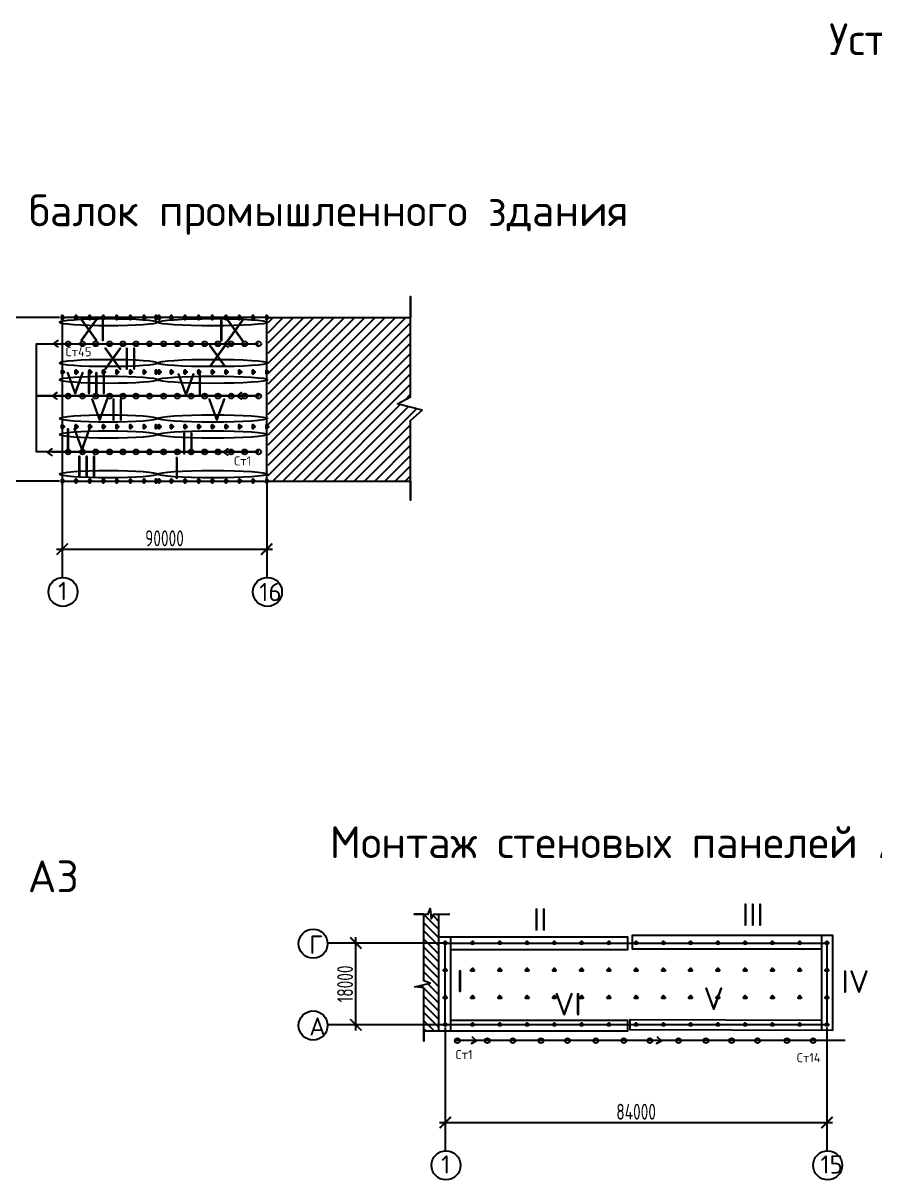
# Paper-space layout 'захватки' of a CAD drawing. Header units: millimetres. Extents: x 42 to 1165, y 6 to 801.
# Drawn here: x 558 to 745.5, y 28.2 to 282.8 of the extents above; entities that cross this region are included whole.
import ezdxf

# ---------------------------------------------------------------- set-up
doc = ezdxf.new("R2010")
doc.units = ezdxf.units.MM
doc.header["$LTSCALE"] = 0.5
doc.layers.add('размеры', color=7, linetype='Continuous')
doc.layers.add('тонкие', color=7, linetype='Continuous')
doc.layers.add('ТОЛСТЫЕ', color=1, linetype='Continuous', lineweight=50)
doc.layers.add('ТОНКИЕе', color=7, linetype='Continuous', lineweight=25)
doc.styles.add('Наклонный', font='isocpeur.ttf', dxfattribs={"width": 0.7, "height": 3.5})
doc.styles.add('Наклонный 5', font='isocpeur.ttf', dxfattribs={"height": 7})
doc.dimstyles.new('СТРОИТЕЛЬНЫЙ', dxfattribs={"dimtxt": 3.5, "dimasz": 2.5, "dimexe": 1.25, "dimexo": 0.625, "dimtad": 1, "dimdec": 0, "dimlfac": 500, "dimdsep": 46, "dimtxsty": 'Наклонный', "dimblk1": 'ARCHTICK', "dimblk2": 'ARCHTICK', "dimsah": 1, "dimcen": 0, "dimdle": 1.25, "dimadec": 0, "dimazin": 0, "dimtfac": 0.75, "dimtdec": 0, "dimtmove": 0, "dimatfit": 3, "dimldrblk": 'ARCHTICK', "dimfxl": 1, "dimtolj": 1, "dimtzin": 0, "dimarcsym": 0})

# ---------------------------------------------------------------- blocks, each defined once
blk = doc.blocks.new('_ArchTick')
at = {"color": 0, "linetype": 'ByBlock', "const_width": 0.15}
blk.add_lwpolyline([(-0.5, -0.5), (0.5, 0.5)], dxfattribs=at)
blk = doc.blocks.new('*D752')
at = {"layer": 'Defpoints', "color": 0}
for p in [(566.63, 181.98), (611.63, 181.98), (611.63, 167)]:
    blk.add_point(p, dxfattribs=at)
at = {"layer": 'размеры', "color": 0, "lineweight": -2}
for p, q in [((566.63, 181.35), (566.63, 165.75)), ((611.63, 181.35), (611.63, 165.75)), ((565.38, 167), (612.88, 167))]:
    blk.add_line(p, q, dxfattribs=at)
at = {"layer": 'размеры', "color": 0, "lineweight": -2, "xscale": 2.5, "yscale": 2.5, "zscale": 2.5, "rotation": 180}
blk.add_blockref('_ArchTick', (566.63, 167), dxfattribs=at)
at = {"layer": 'размеры', "color": 0, "lineweight": -2, "xscale": 2.5, "yscale": 2.5, "zscale": 2.5}
blk.add_blockref('_ArchTick', (611.63, 167), dxfattribs=at)
at = {"layer": 'размеры', "color": 0, "insert": (589.13, 169.38), "char_height": 3.5, "attachment_point": 5, "style": 'Наклонный'}
blk.add_mtext('\\A1;90000', dxfattribs=at)
blk = doc.blocks.new('*D753')
at = {"layer": 'Defpoints', "color": 0}
for p in [(566.63, 217.98), (554.24, 181.98), (566.63, 181.98)]:
    blk.add_point(p, dxfattribs=at)
at = {"layer": 'размеры', "color": 0, "lineweight": -2}
for p, q in [((554.24, 219.23), (554.24, 180.73)), ((566.01, 217.98), (552.99, 217.98)), ((566.01, 181.98), (552.99, 181.98))]:
    blk.add_line(p, q, dxfattribs=at)
at = {"layer": 'размеры', "color": 0, "lineweight": -2, "xscale": 2.5, "yscale": 2.5, "zscale": 2.5}
for p, rotation in [((554.24, 217.98), 90), ((554.24, 181.98), 270)]:
    blk.add_blockref('_ArchTick', p, dxfattribs=dict(at, rotation=rotation))
at = {"layer": 'размеры', "color": 0, "insert": (551.86, 199.98), "char_height": 3.5, "attachment_point": 5, "rotation": 90, "style": 'Наклонный'}
blk.add_mtext('\\A1;72000', dxfattribs=at)
blk = doc.blocks.new('*D759')
at = {"layer": 'Defpoints', "color": 0}
for p in [(650.93, 62.31), (734.93, 62.31), (734.93, 40.8)]:
    blk.add_point(p, dxfattribs=at)
at = {"layer": 'размеры', "color": 0, "lineweight": -2}
for p, q in [((650.93, 61.68), (650.93, 39.55)), ((734.93, 61.68), (734.93, 39.55)), ((649.68, 40.8), (736.18, 40.8))]:
    blk.add_line(p, q, dxfattribs=at)
at = {"layer": 'размеры', "color": 0, "lineweight": -2, "xscale": 2.5, "yscale": 2.5, "zscale": 2.5, "rotation": 180}
blk.add_blockref('_ArchTick', (650.93, 40.8), dxfattribs=at)
at = {"layer": 'размеры', "color": 0, "lineweight": -2, "xscale": 2.5, "yscale": 2.5, "zscale": 2.5}
blk.add_blockref('_ArchTick', (734.93, 40.8), dxfattribs=at)
at = {"layer": 'размеры', "color": 0, "insert": (692.93, 43.17), "char_height": 3.5, "attachment_point": 5, "style": 'Наклонный'}
blk.add_mtext('\\A1;84000', dxfattribs=at)
blk = doc.blocks.new('*D760')
at = {"layer": 'Defpoints', "color": 0}
for p in [(631.25, 80.31), (650.93, 80.31), (650.93, 62.31)]:
    blk.add_point(p, dxfattribs=at)
at = {"layer": 'размеры', "color": 0, "lineweight": -2}
for p, q in [((631.25, 61.06), (631.25, 81.56)), ((650.3, 80.31), (630, 80.31)), ((650.3, 62.31), (630, 62.31))]:
    blk.add_line(p, q, dxfattribs=at)
at = {"layer": 'размеры', "color": 0, "lineweight": -2, "xscale": 2.5, "yscale": 2.5, "zscale": 2.5}
for p, rotation in [((631.25, 80.31), 90), ((631.25, 62.31), 270)]:
    blk.add_blockref('_ArchTick', p, dxfattribs=dict(at, rotation=rotation))
at = {"layer": 'размеры', "color": 0, "insert": (628.88, 71.31), "char_height": 3.5, "attachment_point": 5, "rotation": 90, "style": 'Наклонный'}
blk.add_mtext('\\A1;18000', dxfattribs=at)

psp = doc.layouts.new('захватки')

# ---------------------------------------------------------------- hatches: boundary and pattern name
at = {"layer": 'тонкие', "transparency": 33554687}
h = psp.add_hatch(dxfattribs=at)
h.set_pattern_fill('ANSI31', scale=0.5)
h.set_pattern_definition([(45, (222.6424, -372.2187), (-1.122532, 1.122532), [])])
h.paths.add_polyline_path([(643.2753, 217.9762), (643.0375, 217.9762), (611.9325, 217.9762), (611.9325, 181.9762), (643.2753, 181.9762), (643.2753, 195.3346), (645.8322, 197.5883), (640.4261, 198.9846), (643.2753, 200.5339)])
h = psp.add_hatch(dxfattribs=at)
h.set_pattern_fill('ANSI31', scale=0.4, angle=90)
h.paths.add_polyline_path([(649.5374, 86.6511), (648.4241, 86.6511), (647.8318, 85.6019), (647.6344, 87.9031), (647.1736, 86.6511), (646.2322, 86.6511), (646.2322, 72.0152), (647.6265, 71.4601), (644.1943, 70.6437), (646.2322, 70.4331), (646.2322, 60.8868), (649.5374, 60.8868), (649.5374, 63.3513), (649.5374, 71.1268), (649.5561, 71.1972), (649.5561, 71.7735), (649.5374, 71.7031), (649.5374, 81.6361)])

# ---------------------------------------------------------------- linework, layer by layer
at = {"layer": 'ТОЛСТЫЕ', "color": 0}
for points in [[(566.6325, 217.9762), (566.6325, 218.2762), (566.6325, 217.6762), (566.6325, 217.9762), (566.9325, 217.9762), (566.3325, 217.9762)], [(569.6325, 217.9762), (569.6325, 218.2762), (569.6325, 217.6762), (569.6325, 217.9762), (569.9325, 217.9762), (569.3325, 217.9762)], [(572.6325, 217.9762), (572.6325, 218.2762), (572.6325, 217.6762), (572.6325, 217.9762), (572.9325, 217.9762), (572.3325, 217.9762)], [(575.6325, 217.9762), (575.6325, 218.2762), (575.6325, 217.6762), (575.6325, 217.9762), (575.9325, 217.9762), (575.3325, 217.9762)], [(578.6325, 217.9762), (578.6325, 218.2762), (578.6325, 217.6762), (578.6325, 217.9762), (578.9325, 217.9762), (578.3325, 217.9762)], [(581.6325, 217.9762), (581.6325, 218.2762), (581.6325, 217.6762), (581.6325, 217.9762), (581.9325, 217.9762), (581.3325, 217.9762)], [(584.6325, 217.9762), (584.6325, 218.2762), (584.6325, 217.6762), (584.6325, 217.9762), (584.9325, 217.9762), (584.3325, 217.9762)], [(587.2624, 217.9762), (587.2624, 218.2762), (587.2624, 217.6762), (587.2624, 217.9762), (587.5624, 217.9762), (586.9624, 217.9762)], [(587.9375, 217.9762), (587.9375, 218.2762), (587.9375, 217.6762), (587.9375, 217.9762), (588.2375, 217.9762), (587.6375, 217.9762)], [(590.6325, 217.9762), (590.6325, 218.2762), (590.6325, 217.6762), (590.6325, 217.9762), (590.9325, 217.9762), (590.3325, 217.9762)], [(593.6325, 217.9762), (593.6325, 218.2762), (593.6325, 217.6762), (593.6325, 217.9762), (593.9325, 217.9762), (593.3325, 217.9762)], [(596.6325, 217.9762), (596.6325, 218.2762), (596.6325, 217.6762), (596.6325, 217.9762), (596.9325, 217.9762), (596.3325, 217.9762)], [(599.6325, 217.9762), (599.6325, 218.2762), (599.6325, 217.6762), (599.6325, 217.9762), (599.9325, 217.9762), (599.3325, 217.9762)], [(602.6325, 217.9762), (602.6325, 218.2762), (602.6325, 217.6762), (602.6325, 217.9762), (602.9325, 217.9762), (602.3325, 217.9762)], [(605.6325, 217.9762), (605.6325, 218.2762), (605.6325, 217.6762), (605.6325, 217.9762), (605.9325, 217.9762), (605.3325, 217.9762)], [(608.6325, 217.9762), (608.6325, 218.2762), (608.6325, 217.6762), (608.6325, 217.9762), (608.9325, 217.9762), (608.3325, 217.9762)], [(611.6325, 217.9762), (611.6325, 218.2762), (611.6325, 217.6762), (611.6325, 217.9762), (611.9325, 217.9762), (611.3325, 217.9762)], [(566.6325, 205.9762), (566.6325, 206.2762), (566.6325, 205.6762), (566.6325, 205.9762), (566.9325, 205.9762), (566.3325, 205.9762)], [(569.6325, 205.9762), (569.6325, 206.2762), (569.6325, 205.6762), (569.6325, 205.9762), (569.9325, 205.9762), (569.3325, 205.9762)], [(572.6325, 205.9762), (572.6325, 206.2762), (572.6325, 205.6762), (572.6325, 205.9762), (572.9325, 205.9762), (572.3325, 205.9762)], [(575.6325, 205.9762), (575.6325, 206.2762), (575.6325, 205.6762), (575.6325, 205.9762), (575.9325, 205.9762), (575.3325, 205.9762)], [(578.6325, 205.9762), (578.6325, 206.2762), (578.6325, 205.6762), (578.6325, 205.9762), (578.9325, 205.9762), (578.3325, 205.9762)], [(581.6325, 205.9762), (581.6325, 206.2762), (581.6325, 205.6762), (581.6325, 205.9762), (581.9325, 205.9762), (581.3325, 205.9762)], [(584.6325, 205.9762), (584.6325, 206.2762), (584.6325, 205.6762), (584.6325, 205.9762), (584.9325, 205.9762), (584.3325, 205.9762)], [(587.2624, 205.9762), (587.2624, 206.2762), (587.2624, 205.6762), (587.2624, 205.9762), (587.5624, 205.9762), (586.9624, 205.9762)], [(587.9375, 205.9762), (587.9375, 206.2762), (587.9375, 205.6762), (587.9375, 205.9762), (588.2375, 205.9762), (587.6375, 205.9762)], [(590.6325, 205.9762), (590.6325, 206.2762), (590.6325, 205.6762), (590.6325, 205.9762), (590.9325, 205.9762), (590.3325, 205.9762)], [(593.6325, 205.9762), (593.6325, 206.2762), (593.6325, 205.6762), (593.6325, 205.9762), (593.9325, 205.9762), (593.3325, 205.9762)], [(596.6325, 205.9762), (596.6325, 206.2762), (596.6325, 205.6762), (596.6325, 205.9762), (596.9325, 205.9762), (596.3325, 205.9762)], [(599.6325, 205.9762), (599.6325, 206.2762), (599.6325, 205.6762), (599.6325, 205.9762), (599.9325, 205.9762), (599.3325, 205.9762)], [(602.6325, 205.9762), (602.6325, 206.2762), (602.6325, 205.6762), (602.6325, 205.9762), (602.9325, 205.9762), (602.3325, 205.9762)], [(605.6325, 205.9762), (605.6325, 206.2762), (605.6325, 205.6762), (605.6325, 205.9762), (605.9325, 205.9762), (605.3325, 205.9762)], [(608.6325, 205.9762), (608.6325, 206.2762), (608.6325, 205.6762), (608.6325, 205.9762), (608.9325, 205.9762), (608.3325, 205.9762)], [(611.6325, 205.9762), (611.6325, 206.2762), (611.6325, 205.6762), (611.6325, 205.9762), (611.9325, 205.9762), (611.3325, 205.9762)], [(566.6325, 193.9762), (566.6325, 194.2762), (566.6325, 193.6762), (566.6325, 193.9762), (566.9325, 193.9762), (566.3325, 193.9762)], [(569.6325, 193.9762), (569.6325, 194.2762), (569.6325, 193.6762), (569.6325, 193.9762), (569.9325, 193.9762), (569.3325, 193.9762)], [(572.6325, 193.9762), (572.6325, 194.2762), (572.6325, 193.6762), (572.6325, 193.9762), (572.9325, 193.9762), (572.3325, 193.9762)], [(575.6325, 193.9762), (575.6325, 194.2762), (575.6325, 193.6762), (575.6325, 193.9762), (575.9325, 193.9762), (575.3325, 193.9762)], [(578.6325, 193.9762), (578.6325, 194.2762), (578.6325, 193.6762), (578.6325, 193.9762), (578.9325, 193.9762), (578.3325, 193.9762)], [(581.6325, 193.9762), (581.6325, 194.2762), (581.6325, 193.6762), (581.6325, 193.9762), (581.9325, 193.9762), (581.3325, 193.9762)], [(584.6325, 193.9762), (584.6325, 194.2762), (584.6325, 193.6762), (584.6325, 193.9762), (584.9325, 193.9762), (584.3325, 193.9762)], [(587.2624, 193.9762), (587.2624, 194.2762), (587.2624, 193.6762), (587.2624, 193.9762), (587.5624, 193.9762), (586.9624, 193.9762)], [(587.9375, 193.9762), (587.9375, 194.2762), (587.9375, 193.6762), (587.9375, 193.9762), (588.2375, 193.9762), (587.6375, 193.9762)], [(590.6325, 193.9762), (590.6325, 194.2762), (590.6325, 193.6762), (590.6325, 193.9762), (590.9325, 193.9762), (590.3325, 193.9762)], [(593.6325, 193.9762), (593.6325, 194.2762), (593.6325, 193.6762), (593.6325, 193.9762), (593.9325, 193.9762), (593.3325, 193.9762)], [(596.6325, 193.9762), (596.6325, 194.2762), (596.6325, 193.6762), (596.6325, 193.9762), (596.9325, 193.9762), (596.3325, 193.9762)], [(599.6325, 193.9762), (599.6325, 194.2762), (599.6325, 193.6762), (599.6325, 193.9762), (599.9325, 193.9762), (599.3325, 193.9762)], [(602.6325, 193.9762), (602.6325, 194.2762), (602.6325, 193.6762), (602.6325, 193.9762), (602.9325, 193.9762), (602.3325, 193.9762)], [(605.6325, 193.9762), (605.6325, 194.2762), (605.6325, 193.6762), (605.6325, 193.9762), (605.9325, 193.9762), (605.3325, 193.9762)], [(608.6325, 193.9762), (608.6325, 194.2762), (608.6325, 193.6762), (608.6325, 193.9762), (608.9325, 193.9762), (608.3325, 193.9762)], [(611.6325, 193.9762), (611.6325, 194.2762), (611.6325, 193.6762), (611.6325, 193.9762), (611.9325, 193.9762), (611.3325, 193.9762)], [(566.6325, 181.9762), (566.6325, 182.2762), (566.6325, 181.6762), (566.6325, 181.9762), (566.9325, 181.9762), (566.3325, 181.9762)], [(569.6325, 181.9762), (569.6325, 182.2762), (569.6325, 181.6762), (569.6325, 181.9762), (569.9325, 181.9762), (569.3325, 181.9762)], [(572.6325, 181.9762), (572.6325, 182.2762), (572.6325, 181.6762), (572.6325, 181.9762), (572.9325, 181.9762), (572.3325, 181.9762)], [(575.6325, 181.9762), (575.6325, 182.2762), (575.6325, 181.6762), (575.6325, 181.9762), (575.9325, 181.9762), (575.3325, 181.9762)], [(578.6325, 181.9762), (578.6325, 182.2762), (578.6325, 181.6762), (578.6325, 181.9762), (578.9325, 181.9762), (578.3325, 181.9762)], [(581.6325, 181.9762), (581.6325, 182.2762), (581.6325, 181.6762), (581.6325, 181.9762), (581.9325, 181.9762), (581.3325, 181.9762)], [(584.6325, 181.9762), (584.6325, 182.2762), (584.6325, 181.6762), (584.6325, 181.9762), (584.9325, 181.9762), (584.3325, 181.9762)], [(587.2624, 181.9762), (587.2624, 182.2762), (587.2624, 181.6762), (587.2624, 181.9762), (587.5624, 181.9762), (586.9624, 181.9762)], [(587.9375, 181.9762), (587.9375, 182.2762), (587.9375, 181.6762), (587.9375, 181.9762), (588.2375, 181.9762), (587.6375, 181.9762)], [(590.6325, 181.9762), (590.6325, 182.2762), (590.6325, 181.6762), (590.6325, 181.9762), (590.9325, 181.9762), (590.3325, 181.9762)], [(593.6325, 181.9762), (593.6325, 182.2762), (593.6325, 181.6762), (593.6325, 181.9762), (593.9325, 181.9762), (593.3325, 181.9762)], [(596.6325, 181.9762), (596.6325, 182.2762), (596.6325, 181.6762), (596.6325, 181.9762), (596.9325, 181.9762), (596.3325, 181.9762)], [(599.6325, 181.9762), (599.6325, 182.2762), (599.6325, 181.6762), (599.6325, 181.9762), (599.9325, 181.9762), (599.3325, 181.9762)], [(602.6325, 181.9762), (602.6325, 182.2762), (602.6325, 181.6762), (602.6325, 181.9762), (602.9325, 181.9762), (602.3325, 181.9762)], [(605.6325, 181.9762), (605.6325, 182.2762), (605.6325, 181.6762), (605.6325, 181.9762), (605.9325, 181.9762), (605.3325, 181.9762)], [(608.6325, 181.9762), (608.6325, 182.2762), (608.6325, 181.6762), (608.6325, 181.9762), (608.9325, 181.9762), (608.3325, 181.9762)], [(611.6325, 181.9762), (611.6325, 182.2762), (611.6325, 181.6762), (611.6325, 181.9762), (611.9325, 181.9762), (611.3325, 181.9762)], [(650.9283, 80.3089), (651.1783, 80.3089), (650.6783, 80.3089), (650.9283, 80.3089), (650.9283, 80.5589), (650.9283, 80.0589)], [(650.9283, 80.3089), (651.1783, 80.3089), (650.6783, 80.3089), (650.9283, 80.3089), (650.9283, 80.5589), (650.9283, 80.0589)], [(656.9283, 80.3089), (657.1783, 80.3089), (656.6783, 80.3089), (656.9283, 80.3089), (656.9283, 80.5589), (656.9283, 80.0589)], [(662.9283, 80.3089), (663.1783, 80.3089), (662.6783, 80.3089), (662.9283, 80.3089), (662.9283, 80.5589), (662.9283, 80.0589)], [(668.9283, 80.3089), (669.1783, 80.3089), (668.6783, 80.3089), (668.9283, 80.3089), (668.9283, 80.5589), (668.9283, 80.0589)], [(674.9283, 80.3089), (675.1783, 80.3089), (674.6783, 80.3089), (674.9283, 80.3089), (674.9283, 80.5589), (674.9283, 80.0589)], [(680.9283, 80.3089), (681.1783, 80.3089), (680.6783, 80.3089), (680.9283, 80.3089), (680.9283, 80.5589), (680.9283, 80.0589)], [(686.9283, 80.3089), (687.1783, 80.3089), (686.6783, 80.3089), (686.9283, 80.3089), (686.9283, 80.5589), (686.9283, 80.0589)], [(692.9283, 80.3089), (693.1783, 80.3089), (692.6783, 80.3089), (692.9283, 80.3089), (692.9283, 80.5589), (692.9283, 80.0589)], [(698.9283, 80.3089), (699.1783, 80.3089), (698.6783, 80.3089), (698.9283, 80.3089), (698.9283, 80.5589), (698.9283, 80.0589)], [(704.9283, 80.3089), (705.1783, 80.3089), (704.6783, 80.3089), (704.9283, 80.3089), (704.9283, 80.5589), (704.9283, 80.0589)], [(710.9283, 80.3089), (711.1783, 80.3089), (710.6783, 80.3089), (710.9283, 80.3089), (710.9283, 80.5589), (710.9283, 80.0589)], [(716.9283, 80.3089), (717.1783, 80.3089), (716.6783, 80.3089), (716.9283, 80.3089), (716.9283, 80.5589), (716.9283, 80.0589)], [(722.9283, 80.3089), (723.1783, 80.3089), (722.6783, 80.3089), (722.9283, 80.3089), (722.9283, 80.5589), (722.9283, 80.0589)], [(728.9283, 80.3089), (729.1783, 80.3089), (728.6783, 80.3089), (728.9283, 80.3089), (728.9283, 80.5589), (728.9283, 80.0589)], [(734.9283, 80.3089), (735.1783, 80.3089), (734.6783, 80.3089), (734.9283, 80.3089), (734.9283, 80.5589), (734.9283, 80.0589)], [(650.9283, 74.3089), (651.1783, 74.3089), (650.6783, 74.3089), (650.9283, 74.3089), (650.9283, 74.5589), (650.9283, 74.0589)], [(650.9283, 74.3089), (651.1783, 74.3089), (650.6783, 74.3089), (650.9283, 74.3089), (650.9283, 74.5589), (650.9283, 74.0589)], [(656.9283, 74.3089), (657.1783, 74.3089), (656.6783, 74.3089), (656.9283, 74.3089), (656.9283, 74.5589), (656.9283, 74.0589)], [(662.9283, 74.3089), (663.1783, 74.3089), (662.6783, 74.3089), (662.9283, 74.3089), (662.9283, 74.5589), (662.9283, 74.0589)], [(668.9283, 74.3089), (669.1783, 74.3089), (668.6783, 74.3089), (668.9283, 74.3089), (668.9283, 74.5589), (668.9283, 74.0589)], [(674.9283, 74.3089), (675.1783, 74.3089), (674.6783, 74.3089), (674.9283, 74.3089), (674.9283, 74.5589), (674.9283, 74.0589)], [(680.9283, 74.3089), (681.1783, 74.3089), (680.6783, 74.3089), (680.9283, 74.3089), (680.9283, 74.5589), (680.9283, 74.0589)], [(686.9283, 74.3089), (687.1783, 74.3089), (686.6783, 74.3089), (686.9283, 74.3089), (686.9283, 74.5589), (686.9283, 74.0589)], [(692.9283, 74.3089), (693.1783, 74.3089), (692.6783, 74.3089), (692.9283, 74.3089), (692.9283, 74.5589), (692.9283, 74.0589)], [(698.9283, 74.3089), (699.1783, 74.3089), (698.6783, 74.3089), (698.9283, 74.3089), (698.9283, 74.5589), (698.9283, 74.0589)], [(704.9283, 74.3089), (705.1783, 74.3089), (704.6783, 74.3089), (704.9283, 74.3089), (704.9283, 74.5589), (704.9283, 74.0589)], [(710.9283, 74.3089), (711.1783, 74.3089), (710.6783, 74.3089), (710.9283, 74.3089), (710.9283, 74.5589), (710.9283, 74.0589)], [(716.9283, 74.3089), (717.1783, 74.3089), (716.6783, 74.3089), (716.9283, 74.3089), (716.9283, 74.5589), (716.9283, 74.0589)], [(722.9283, 74.3089), (723.1783, 74.3089), (722.6783, 74.3089), (722.9283, 74.3089), (722.9283, 74.5589), (722.9283, 74.0589)], [(728.9283, 74.3089), (729.1783, 74.3089), (728.6783, 74.3089), (728.9283, 74.3089), (728.9283, 74.5589), (728.9283, 74.0589)], [(734.9283, 74.3089), (735.1783, 74.3089), (734.6783, 74.3089), (734.9283, 74.3089), (734.9283, 74.5589), (734.9283, 74.0589)], [(650.9283, 68.3089), (651.1783, 68.3089), (650.6783, 68.3089), (650.9283, 68.3089), (650.9283, 68.5589), (650.9283, 68.0589)], [(650.9283, 68.3089), (651.1783, 68.3089), (650.6783, 68.3089), (650.9283, 68.3089), (650.9283, 68.5589), (650.9283, 68.0589)], [(656.9283, 68.3089), (657.1783, 68.3089), (656.6783, 68.3089), (656.9283, 68.3089), (656.9283, 68.5589), (656.9283, 68.0589)], [(662.9283, 68.3089), (663.1783, 68.3089), (662.6783, 68.3089), (662.9283, 68.3089), (662.9283, 68.5589), (662.9283, 68.0589)], [(668.9283, 68.3089), (669.1783, 68.3089), (668.6783, 68.3089), (668.9283, 68.3089), (668.9283, 68.5589), (668.9283, 68.0589)], [(674.9283, 68.3089), (675.1783, 68.3089), (674.6783, 68.3089), (674.9283, 68.3089), (674.9283, 68.5589), (674.9283, 68.0589)], [(680.9283, 68.3089), (681.1783, 68.3089), (680.6783, 68.3089), (680.9283, 68.3089), (680.9283, 68.5589), (680.9283, 68.0589)], [(686.9283, 68.3089), (687.1783, 68.3089), (686.6783, 68.3089), (686.9283, 68.3089), (686.9283, 68.5589), (686.9283, 68.0589)], [(692.9283, 68.3089), (693.1783, 68.3089), (692.6783, 68.3089), (692.9283, 68.3089), (692.9283, 68.5589), (692.9283, 68.0589)], [(698.9283, 68.3089), (699.1783, 68.3089), (698.6783, 68.3089), (698.9283, 68.3089), (698.9283, 68.5589), (698.9283, 68.0589)], [(704.9283, 68.3089), (705.1783, 68.3089), (704.6783, 68.3089), (704.9283, 68.3089), (704.9283, 68.5589), (704.9283, 68.0589)], [(710.9283, 68.3089), (711.1783, 68.3089), (710.6783, 68.3089), (710.9283, 68.3089), (710.9283, 68.5589), (710.9283, 68.0589)], [(716.9283, 68.3089), (717.1783, 68.3089), (716.6783, 68.3089), (716.9283, 68.3089), (716.9283, 68.5589), (716.9283, 68.0589)], [(722.9283, 68.3089), (723.1783, 68.3089), (722.6783, 68.3089), (722.9283, 68.3089), (722.9283, 68.5589), (722.9283, 68.0589)], [(728.9283, 68.3089), (729.1783, 68.3089), (728.6783, 68.3089), (728.9283, 68.3089), (728.9283, 68.5589), (728.9283, 68.0589)], [(734.9283, 68.3089), (735.1783, 68.3089), (734.6783, 68.3089), (734.9283, 68.3089), (734.9283, 68.5589), (734.9283, 68.0589)], [(650.9283, 62.3089), (651.1783, 62.3089), (650.6783, 62.3089), (650.9283, 62.3089), (650.9283, 62.5589), (650.9283, 62.0589)], [(656.9283, 62.3089), (657.1783, 62.3089), (656.6783, 62.3089), (656.9283, 62.3089), (656.9283, 62.5589), (656.9283, 62.0589)], [(662.9283, 62.3089), (663.1783, 62.3089), (662.6783, 62.3089), (662.9283, 62.3089), (662.9283, 62.5589), (662.9283, 62.0589)], [(668.9283, 62.3089), (669.1783, 62.3089), (668.6783, 62.3089), (668.9283, 62.3089), (668.9283, 62.5589), (668.9283, 62.0589)], [(674.9283, 62.3089), (675.1783, 62.3089), (674.6783, 62.3089), (674.9283, 62.3089), (674.9283, 62.5589), (674.9283, 62.0589)], [(680.9283, 62.3089), (681.1783, 62.3089), (680.6783, 62.3089), (680.9283, 62.3089), (680.9283, 62.5589), (680.9283, 62.0589)], [(686.9283, 62.3089), (687.1783, 62.3089), (686.6783, 62.3089), (686.9283, 62.3089), (686.9283, 62.5589), (686.9283, 62.0589)], [(692.9283, 62.3089), (693.1783, 62.3089), (692.6783, 62.3089), (692.9283, 62.3089), (692.9283, 62.5589), (692.9283, 62.0589)], [(698.9283, 62.3089), (699.1783, 62.3089), (698.6783, 62.3089), (698.9283, 62.3089), (698.9283, 62.5589), (698.9283, 62.0589)], [(704.9283, 62.3089), (705.1783, 62.3089), (704.6783, 62.3089), (704.9283, 62.3089), (704.9283, 62.5589), (704.9283, 62.0589)], [(710.9283, 62.3089), (711.1783, 62.3089), (710.6783, 62.3089), (710.9283, 62.3089), (710.9283, 62.5589), (710.9283, 62.0589)], [(716.9283, 62.3089), (717.1783, 62.3089), (716.6783, 62.3089), (716.9283, 62.3089), (716.9283, 62.5589), (716.9283, 62.0589)], [(722.9283, 62.3089), (723.1783, 62.3089), (722.6783, 62.3089), (722.9283, 62.3089), (722.9283, 62.5589), (722.9283, 62.0589)], [(728.9283, 62.3089), (729.1783, 62.3089), (728.6783, 62.3089), (728.9283, 62.3089), (728.9283, 62.5589), (728.9283, 62.0589)], [(734.9283, 62.3089), (735.1783, 62.3089), (734.6783, 62.3089), (734.9283, 62.3089), (734.9283, 62.5589), (734.9283, 62.0589)]]:
    psp.add_lwpolyline(points, dxfattribs=at)
at = {"layer": 'ТОНКИЕе', "color": 1}
psp.add_line((738.9771, 58.8639), (653.2147, 58.8639), dxfattribs=at)
at = {"layer": 'ТОНКИЕе', "color": 0}
for points in [[(611.9325, 181.9762), (643.2753, 181.9762), (643.2753, 177.7554), (643.2753, 195.3346), (645.8322, 197.5883), (640.4261, 198.9846), (643.2753, 200.5339), (643.2753, 222.6163), (643.2753, 217.9762), (643.0375, 217.9762)], [(566.6325, 181.9762), (611.6325, 181.9762), (611.6325, 217.9762), (566.6325, 217.9762), (566.6325, 181.9762)], [(611.9325, 217.9762), (643.0375, 217.9762)], [(566.6325, 167.0031), (566.6325, 160.7784)], [(611.6325, 167.0031), (611.6325, 160.7784)], [(646.2322, 86.6511), (644.0474, 86.6511), (647.1736, 86.6511), (647.6344, 87.9031), (647.8318, 85.6019), (648.4241, 86.6511), (651.9124, 86.6511)], [(646.2322, 60.8868), (646.2322, 58.69), (646.2322, 70.4331), (644.1943, 70.6437), (647.6265, 71.4601), (646.2322, 72.0152), (646.2322, 86.6511)], [(649.5374, 81.6361), (649.5374, 86.6511)], [(649.5374, 63.3513), (649.5374, 81.6361), (652.1048, 81.6361), (652.1048, 60.8868)], [(652.1048, 81.6361), (691.0158, 81.6361), (691.0158, 78.8326), (652.1048, 78.8326)], [(733.7409, 81.9364), (692.0495, 81.9364), (692.0495, 79.02), (733.7409, 79.02)], [(736.2391, 61.0358), (736.2391, 81.9364), (733.7409, 81.9364), (733.7409, 61.0438)], [(631.2526, 80.3089), (625.0279, 80.3089)], [(650.9283, 80.3089), (734.9283, 80.3089), (734.9283, 62.3089), (650.9283, 62.3089), (650.9283, 80.3089)], [(631.2526, 62.3089), (625.0279, 62.3089)], [(651.9897, 63.3513), (691.0013, 63.3513), (691.0013, 60.8868), (649.5374, 60.8868), (649.5374, 63.3513)], [(736.2391, 61.0358), (736.2391, 61.0358), (691.5871, 61.1796), (691.5871, 63.4381), (733.7409, 63.3024)], [(649.5374, 60.8868), (646.2322, 60.8868)], [(650.9283, 40.7995), (650.9283, 34.5747)], [(734.9283, 40.7995), (734.9283, 34.5747)]]:
    psp.add_lwpolyline(points, dxfattribs=at)
at = {"layer": 'ТОНКИЕе', "color": 1}
for points in [[(564.432, 188.4279), (609.8202, 188.4279), (560.9665, 188.4279), (560.9665, 200.7074), (609.9198, 200.7074), (560.9665, 200.7074), (560.9665, 212.1581), (609.8267, 212.1581)], [(564.6813, 212.1812), (565.6304, 212.953), (564.6813, 212.1812), (565.7023, 211.4333)], [(602.2227, 212.1211), (603.1718, 212.893), (602.2227, 212.1211), (603.2438, 211.3733)], [(564.5036, 200.6921), (565.4527, 201.464), (564.5036, 200.6921), (565.5246, 199.9443)], [(605.1084, 200.6921), (606.0575, 201.464), (605.1084, 200.6921), (606.1295, 199.9443)], [(563.3623, 188.2713), (564.3114, 189.0431), (563.3623, 188.2713), (564.3834, 187.5234)], [(602.1051, 188.3313), (603.0542, 189.1031), (602.1051, 188.3313), (603.1262, 187.5834)], [(657.7539, 58.7898), (656.6959, 58.1757), (657.7539, 58.7898), (656.8622, 59.6879)], [(698.4897, 58.7898), (697.4316, 58.1757), (698.4897, 58.7898), (697.598, 59.6879)]]:
    psp.add_lwpolyline(points, dxfattribs=at)
for centre in [(567.922, 212.1813), (571.0905, 212.1813), (573.9656, 212.1813), (577.0755, 212.1813), (580.0093, 212.1813), (582.8438, 212.1813), (585.8362, 212.1813), (588.9461, 212.1813), (591.9386, 212.1813), (594.9897, 212.1813), (597.9822, 212.1813), (600.916, 212.1813), (603.7911, 212.1813), (606.7836, 212.1813), (609.8348, 212.1813), (567.922, 200.6874), (571.0905, 200.6874), (573.9656, 200.6874), (577.0755, 200.6874), (580.0093, 200.6874), (582.8438, 200.6874), (585.8362, 200.6874), (588.9461, 200.6874), (591.9386, 200.6874), (594.9897, 200.6874), (597.9822, 200.6874), (600.916, 200.6874), (603.7911, 200.6874), (606.7836, 200.6874), (609.8348, 200.6874), (567.922, 188.393), (571.0905, 188.393), (573.9656, 188.393), (577.0755, 188.393), (580.0093, 188.393), (582.8438, 188.393), (585.8362, 188.393), (588.9461, 188.393), (591.9386, 188.393), (594.9897, 188.393), (597.9822, 188.393), (600.916, 188.393), (603.7911, 188.393), (606.7836, 188.393), (609.8348, 188.393), (653.5965, 58.8155), (660.1891, 58.8155), (665.8139, 58.8155), (671.9831, 58.8155), (677.8203, 58.8155), (684.05, 58.8155), (690.2192, 58.8155), (695.9651, 58.8155), (702.2552, 58.8155), (708.3035, 58.8155), (713.9552, 58.8155), (719.6644, 58.8155), (726.1257, 58.8155), (731.8927, 58.8155)]:
    psp.add_circle(centre, 0.5427, dxfattribs=at)
at = {"layer": 'ТОНКИЕе', "color": 0}
for centre in [(566.7882, 157.5822), (611.7882, 157.5822), (621.8316, 80.1531), (621.8316, 62.1531), (651.084, 31.3785), (735.084, 31.3785)]:
    psp.add_circle(centre, 3.2, dxfattribs=at)
for centre, major_axis, ratio in [((576.7753, 216.9262), (-10.7876, 0), 0.0744343), ((599.7591, 216.9262), (-12.0101, 0), 0.06685761), ((576.7753, 207.9646), (-10.7876, 0), 0.0744343), ((599.7591, 207.9646), (-12.0101, 0), 0.06685761), ((576.7753, 204.2876), (-10.7876, 0), 0.0744343), ((599.7591, 204.2876), (-12.0101, 0), 0.06685761), ((576.7753, 195.7609), (-10.7876, 0), 0.0744343), ((599.7591, 195.7609), (-12.0101, 0), 0.06685761), ((576.7753, 192.2355), (-10.7876, 0), 0.0744343), ((599.7591, 192.2355), (-12.0101, 0), 0.06685761), ((576.7753, 183.4854), (-10.7876, 0), 0.0744343), ((599.7591, 183.4854), (-12.0101, 0), 0.06685761)]:
    psp.add_ellipse(centre, major_axis=major_axis, ratio=ratio, dxfattribs=at)

# ---------------------------------------------------------------- texts
at = {"layer": 'ТОНКИЕе', "color": 0, "attachment_point": 1, "style": 'Наклонный 5'}
for s, width, insert, char_height in [('{\\Q0;Устройство кровли}', 660.87029, (735.3996, 282.7208), 7), ('{\\Q0;Монтаж подкрановых балок промышленного здания}', 660.87029, (462.5626, 245.0658), 7), ('{\\Q0;XI}', 12.735677, (570.2397, 217.7398), 5), ('{\\Q0;IX}', 12.735677, (600.8176, 217.6425), 5), ('{\\Q0;XII}', 12.735677, (575.4983, 211.4165), 5), ('{\\Q0;Х}', 12.735677, (598.87, 212.0002), 5), ('{\\Q0;VIII}', 12.735677, (567.2146, 206.0439), 5), ('{\\Q0;VI}', 12.735677, (591.6005, 205.7465), 5), ('{\\Q0;VII}', 12.735677, (572.6014, 200.2097), 5), ('{\\Q0;V}', 12.735677, (598.3831, 200.2292), 5), ('{\\Q0;IV}', 12.735677, (567.0929, 193.6838), 5), ('{\\Q0;II}', 12.735677, (592.6585, 192.7632), 5), ('{\\Q0;III}', 12.735677, (569.578, 187.6503), 5), ('{\\Q0;I}', 12.735677, (591.0168, 187.3609), 5), ('{\\Q0;1}', 1.852732, (565.7188, 159.7683), 4), ('{\\Q0;16}', 1.852732, (609.9962, 159.5583), 4), ('{\\Q0;Монтаж стеновых панелей АЗ}', 660.87029, (625.4983, 105.9959), 7), ('{\\Q0;Монтаж каркаса АЗ}', 660.87029, (484.9416, 98.4839), 7), ('{\\Q0;II}', 12.735677, (670.1992, 87.9901), 5), ('{\\Q0;III}', 12.735677, (716.1776, 89.042), 5), ('{\\Q0;Г}', 1.852732, (621.0007, 81.9598), 4), ('{\\Q0;I}', 12.735677, (653.3639, 74.4276), 5), ('{\\Q0;IV}', 12.735677, (738.1138, 74.3161), 5), ('{\\Q0;VI}', 12.735677, (674.8401, 69.35), 5), ('{\\Q0;V}', 12.735677, (707.7509, 70.5555), 5), ('{\\Q0;А}', 1.852732, (621.0007, 63.9598), 4), ('{\\Q0;1}', 1.852732, (650.0146, 33.5646), 4), ('{\\Q0;15}', 1.852732, (733.5137, 33.5646), 4)]:
    psp.add_mtext_dynamic_manual_height_columns(s, width=width, gutter_width=35, heights=[0], dxfattribs=dict(at, insert=insert, char_height=char_height))
at = {"layer": 'ТОНКИЕе', "char_height": 2, "attachment_point": 1, "style": 'Наклонный 5'}
for s, insert in [('Ст45', (567.3638, 211.4426)), ('Ст1', (604.4507, 187.4172)), ('Ст1', (653.1943, 56.7499)), ('Ст14', (728.2981, 56.07))]:
    psp.add_mtext_dynamic_manual_height_columns(s, width=2.31845, gutter_width=35, heights=[0], dxfattribs=dict(at, insert=insert))

# ---------------------------------------------------------------- dimensions: what is measured, and where the dimension line sits
at = {"layer": 'размеры', "color": 0}
for base, p1, p2, text, picture, middle in [((554.2387, 181.9762), (566.6325, 217.9762), (566.6325, 181.9762), '72000', '*D753', (551.8637, 199.9762)), ((631.2526, 80.3089), (650.9283, 62.3089), (650.9283, 80.3089), '18000', '*D760', (628.8776, 71.3089))]:
    dim = psp.add_linear_dim(base=base, p1=p1, p2=p2, angle=90, text=text, dimstyle='СТРОИТЕЛЬНЫЙ', dxfattribs=at)
    dim.commit()
    dim.dimension.update_dxf_attribs({"geometry": picture, "text_midpoint": middle})
for base, p1, p2, text, picture, middle in [((611.6325, 167.0031), (566.6325, 181.9762), (611.6325, 181.9762), '90000', '*D752', (589.1325, 169.3781)), ((734.9283, 40.7995), (650.9283, 62.3089), (734.9283, 62.3089), '84000', '*D759', (692.9283, 43.1745))]:
    dim = psp.add_linear_dim(base=base, p1=p1, p2=p2, text=text, dimstyle='СТРОИТЕЛЬНЫЙ', dxfattribs=at)
    dim.commit()
    dim.dimension.update_dxf_attribs({"geometry": picture, "text_midpoint": middle})

doc.saveas('drawing.dxf')
